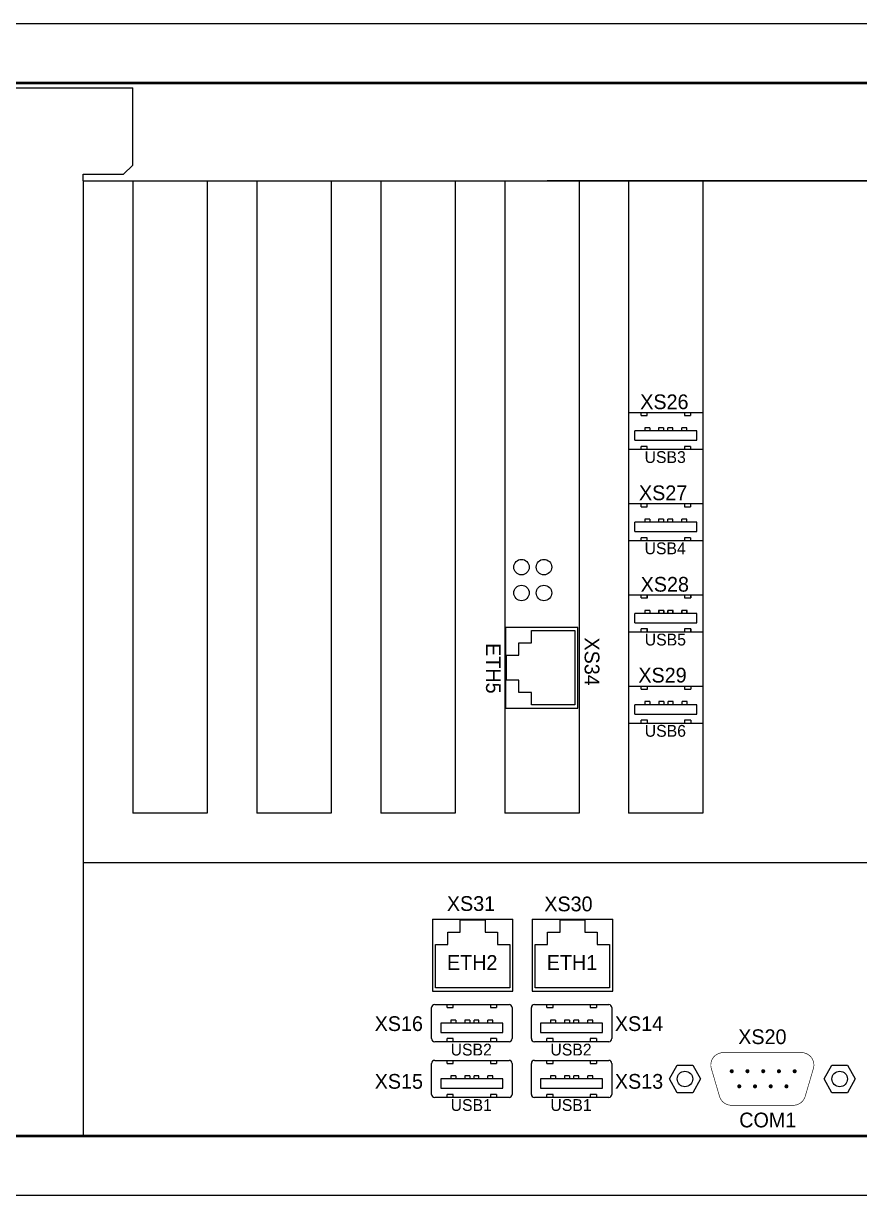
# Model space of a CAD drawing. Extents: x -2364 to 9601, y -871 to 1549.
# Drawn here: x 6019.7 to 6161.4, y -620.5 to -421.9 of the extents above; entities that cross this region are included whole.
import ezdxf

# ---------------------------------------------------------------- set-up
doc = ezdxf.new("R2010")
doc.units = 0
doc.layers.get('0').update_dxf_attribs({"linetype": 'CONTINUOUS'})
doc.layers.add('NRS', color=1, linetype='CONTINUOUS')

msp = doc.modelspace()

# ---------------------------------------------------------------- linework, layer by layer
at = {"color": 7, "lineweight": 13}
for p, q in [((6290.00172, -431.91984), (5842.57026, -431.91984)), ((6290.00172, -432.1299), (5842.57026, -432.1299)), ((5903.87838, -432.83398), (6038.2669, -432.83398)), ((6038.2669, -445.93783), (6038.2669, -432.83398)), ((6036.68887, -447.4732), (6038.2669, -445.93783)), ((6029.87117, -448.56369), (6029.87117, -447.4732)), ((6029.87117, -447.4732), (6036.68887, -447.4732)), ((6029.87117, -448.56369), (6291.89228, -448.56369)), ((6029.87117, -448.56369), (6029.87117, -555.69517)), ((6029.87117, -448.56369), (6029.87117, -555.69517)), ((6029.87117, -448.56369), (6029.87117, -610.26224)), ((6038.27364, -448.56369), (6038.27364, -555.69517)), ((6050.87734, -448.56369), (6050.87734, -555.69517)), ((6050.87734, -448.56369), (6050.87734, -555.69517)), ((6059.27981, -448.56369), (6059.27981, -555.69517)), ((6071.88352, -448.56369), (6071.88352, -555.69517)), ((6071.88352, -448.56369), (6071.88352, -555.69517)), ((6080.28598, -448.56369), (6080.28598, -555.69517)), ((6080.28598, -448.56369), (6080.28598, -555.69517)), ((6080.28598, -448.56369), (6080.28598, -555.69517)), ((6080.28598, -448.56369), (6080.28598, -555.69517)), ((6092.88969, -448.56369), (6092.88969, -555.69517)), ((6092.88969, -448.56369), (6092.88969, -555.69517)), ((6092.88969, -448.56369), (6092.88969, -555.69517)), ((6092.88969, -448.56369), (6092.88969, -555.69517)), ((6092.88969, -448.56369), (6092.88969, -555.69517)), ((6092.88969, -448.56369), (6092.88969, -555.69517)), ((6092.88969, -448.56369), (6092.88969, -555.69517)), ((6092.88969, -448.56369), (6092.88969, -555.69517)), ((6101.29216, -448.56369), (6101.29216, -555.69517)), ((6101.29216, -448.56369), (6101.29216, -555.69517)), ((6101.29216, -448.56369), (6101.29216, -555.69517)), ((6267.84423, -448.56369), (6108.49754, -448.56369)), ((6113.89586, -448.56369), (6113.89586, -555.69517)), ((6113.89586, -448.56369), (6113.89586, -555.69517)), ((6113.89586, -448.56369), (6113.89586, -555.69517)), ((6113.89586, -448.56369), (6113.89586, -555.69517)), ((6113.89586, -448.56369), (6113.89586, -555.69517)), ((6113.89586, -448.56369), (6113.89586, -555.69517)), ((6122.29833, -448.56369), (6122.29833, -555.69517)), ((6134.90203, -448.56369), (6134.90203, -555.69517)), ((6122.29731, -487.80507), (6134.90203, -487.80507)), ((6124.3981, -488.33026), (6124.3981, -487.80507)), ((6124.3981, -488.33026), (6125.44849, -488.33026)), ((6125.44849, -488.33026), (6125.44849, -487.80507)), ((6131.75085, -487.80507), (6131.75085, -488.33026)), ((6131.75085, -488.33026), (6132.80124, -488.33026)), ((6132.80124, -487.80507), (6132.80124, -488.33026)), ((6133.85164, -490.95624), (6123.34771, -490.95624)), ((6125.86865, -490.43105), (6125.02834, -490.43105)), ((6125.02834, -490.43105), (6125.02834, -490.95624)), ((6125.86865, -490.43105), (6125.86865, -490.95624)), ((6128.23203, -490.43105), (6127.39172, -490.43105)), ((6127.39172, -490.43105), (6127.39172, -490.95624)), ((6128.23203, -490.43105), (6128.23203, -490.95624)), ((6128.96731, -490.95624), (6128.96731, -490.43105)), ((6129.80762, -490.43105), (6128.96731, -490.43105)), ((6129.80762, -490.95624), (6129.80762, -490.43105)), ((6131.33069, -490.95624), (6131.33069, -490.43105)), ((6132.17101, -490.43105), (6131.33069, -490.43105)), ((6132.17101, -490.95624), (6132.17101, -490.43105)), ((6133.85164, -492.53183), (6133.85164, -490.95624)), ((6134.90203, -494.10742), (6122.29731, -494.10742)), ((6123.34771, -492.53183), (6133.85164, -492.53183)), ((6124.3981, -494.10742), (6124.3981, -493.58223)), ((6125.44849, -493.58223), (6124.3981, -493.58223)), ((6125.44849, -494.10742), (6125.44849, -493.58223)), ((6132.80124, -493.58223), (6131.75085, -493.58223)), ((6131.75085, -493.58223), (6131.75085, -494.10742)), ((6132.80124, -493.58223), (6132.80124, -494.10742)), ((6122.29731, -503.26346), (6134.90203, -503.26346)), ((6122.29731, -503.26346), (6134.90203, -503.26346)), ((6124.3981, -503.78866), (6124.3981, -503.26346)), ((6124.3981, -503.78866), (6124.3981, -503.26346)), ((6124.3981, -503.78866), (6125.44849, -503.78866)), ((6124.3981, -503.78866), (6125.44849, -503.78866)), ((6125.44849, -503.78866), (6125.44849, -503.26346)), ((6125.44849, -503.78866), (6125.44849, -503.26346)), ((6131.75085, -503.26346), (6131.75085, -503.78866)), ((6131.75085, -503.26346), (6131.75085, -503.78866)), ((6131.75085, -503.78866), (6132.80124, -503.78866)), ((6131.75085, -503.78866), (6132.80124, -503.78866)), ((6132.80124, -503.26346), (6132.80124, -503.78866)), ((6132.80124, -503.26346), (6132.80124, -503.78866)), ((6125.86865, -505.88944), (6125.02834, -505.88944)), ((6125.02834, -505.88944), (6125.02834, -506.41464)), ((6125.86865, -505.88944), (6125.02834, -505.88944)), ((6125.02834, -505.88944), (6125.02834, -506.41464)), ((6125.86865, -505.88944), (6125.86865, -506.41464)), ((6125.86865, -505.88944), (6125.86865, -506.41464)), ((6128.23203, -505.88944), (6127.39172, -505.88944)), ((6127.39172, -505.88944), (6127.39172, -506.41464)), ((6128.23203, -505.88944), (6127.39172, -505.88944)), ((6127.39172, -505.88944), (6127.39172, -506.41464)), ((6128.23203, -505.88944), (6128.23203, -506.41464)), ((6128.23203, -505.88944), (6128.23203, -506.41464)), ((6128.96731, -506.41464), (6128.96731, -505.88944)), ((6129.80762, -505.88944), (6128.96731, -505.88944)), ((6128.96731, -506.41464), (6128.96731, -505.88944)), ((6129.80762, -505.88944), (6128.96731, -505.88944)), ((6129.80762, -506.41464), (6129.80762, -505.88944)), ((6129.80762, -506.41464), (6129.80762, -505.88944)), ((6131.33069, -506.41464), (6131.33069, -505.88944)), ((6132.17101, -505.88944), (6131.33069, -505.88944)), ((6131.33069, -506.41464), (6131.33069, -505.88944)), ((6132.17101, -505.88944), (6131.33069, -505.88944)), ((6132.17101, -506.41464), (6132.17101, -505.88944)), ((6132.17101, -506.41464), (6132.17101, -505.88944)), ((6133.85164, -506.41464), (6123.34771, -506.41464)), ((6133.85164, -506.41464), (6123.34771, -506.41464)), ((6123.34771, -507.99023), (6133.85164, -507.99023)), ((6123.34771, -507.99023), (6133.85164, -507.99023)), ((6133.85164, -507.99023), (6133.85164, -506.41464)), ((6133.85164, -507.99023), (6133.85164, -506.41464)), ((6134.90203, -509.56582), (6122.29731, -509.56582)), ((6134.90203, -509.56582), (6122.29731, -509.56582)), ((6124.3981, -509.56582), (6124.3981, -509.04062)), ((6125.44849, -509.04062), (6124.3981, -509.04062)), ((6124.3981, -509.56582), (6124.3981, -509.04062)), ((6125.44849, -509.04062), (6124.3981, -509.04062)), ((6125.44849, -509.56582), (6125.44849, -509.04062)), ((6125.44849, -509.56582), (6125.44849, -509.04062)), ((6132.80124, -509.04062), (6131.75085, -509.04062)), ((6131.75085, -509.04062), (6131.75085, -509.56582)), ((6132.80124, -509.04062), (6131.75085, -509.04062)), ((6131.75085, -509.04062), (6131.75085, -509.56582)), ((6132.80124, -509.04062), (6132.80124, -509.56582)), ((6132.80124, -509.04062), (6132.80124, -509.56582)), ((6122.29731, -518.72185), (6134.90203, -518.72185)), ((6122.32782, -518.72185), (6134.93253, -518.72185)), ((6124.3981, -519.24705), (6124.3981, -518.72185)), ((6124.3981, -519.24705), (6125.44849, -519.24705)), ((6124.4286, -519.24705), (6124.4286, -518.72185)), ((6124.4286, -519.24705), (6125.479, -519.24705)), ((6125.44849, -519.24705), (6125.44849, -518.72185)), ((6125.479, -519.24705), (6125.479, -518.72185)), ((6131.75085, -518.72185), (6131.75085, -519.24705)), ((6131.75085, -519.24705), (6132.80124, -519.24705)), ((6131.78135, -518.72185), (6131.78135, -519.24705)), ((6131.78135, -519.24705), (6132.83175, -519.24705)), ((6132.80124, -518.72185), (6132.80124, -519.24705)), ((6132.83175, -518.72185), (6132.83175, -519.24705)), ((6133.85164, -521.87303), (6123.34771, -521.87303)), ((6133.88214, -521.87303), (6123.37821, -521.87303)), ((6125.86865, -521.34783), (6125.02834, -521.34783)), ((6125.02834, -521.34783), (6125.02834, -521.87303)), ((6125.89915, -521.34783), (6125.05884, -521.34783)), ((6125.05884, -521.34783), (6125.05884, -521.87303)), ((6125.86865, -521.34783), (6125.86865, -521.87303)), ((6125.89915, -521.34783), (6125.89915, -521.87303)), ((6128.23203, -521.34783), (6127.39172, -521.34783)), ((6127.39172, -521.34783), (6127.39172, -521.87303)), ((6128.26254, -521.34783), (6127.42222, -521.34783)), ((6127.42222, -521.34783), (6127.42222, -521.87303)), ((6128.23203, -521.34783), (6128.23203, -521.87303)), ((6128.26254, -521.34783), (6128.26254, -521.87303)), ((6128.96731, -521.87303), (6128.96731, -521.34783)), ((6129.80762, -521.34783), (6128.96731, -521.34783)), ((6128.99781, -521.87303), (6128.99781, -521.34783)), ((6129.83813, -521.34783), (6128.99781, -521.34783)), ((6129.80762, -521.87303), (6129.80762, -521.34783)), ((6129.83813, -521.87303), (6129.83813, -521.34783)), ((6131.33069, -521.87303), (6131.33069, -521.34783)), ((6132.17101, -521.34783), (6131.33069, -521.34783)), ((6131.3612, -521.87303), (6131.3612, -521.34783)), ((6132.20151, -521.34783), (6131.3612, -521.34783)), ((6132.17101, -521.87303), (6132.17101, -521.34783)), ((6132.20151, -521.87303), (6132.20151, -521.34783)), ((6133.85164, -523.44862), (6133.85164, -521.87303)), ((6133.88214, -523.44862), (6133.88214, -521.87303)), ((6123.34771, -523.44862), (6133.85164, -523.44862)), ((6123.37821, -523.44862), (6133.88214, -523.44862)), ((6113.69189, -524.23339), (6101.49612, -524.23339)), ((6101.49612, -537.8874), (6101.49612, -524.23339)), ((6105.81458, -524.75854), (6113.16674, -524.75854)), ((6105.81458, -526.85916), (6105.81458, -524.75854)), ((6113.16674, -524.75854), (6113.16674, -537.36224)), ((6113.69189, -537.8874), (6113.69189, -524.23339)), ((6134.90203, -525.02421), (6122.29731, -525.02421)), ((6134.93253, -525.02421), (6122.32782, -525.02421)), ((6124.3981, -525.02421), (6124.3981, -524.49901)), ((6125.44849, -524.49901), (6124.3981, -524.49901)), ((6124.4286, -525.02421), (6124.4286, -524.49901)), ((6125.479, -524.49901), (6124.4286, -524.49901)), ((6125.44849, -525.02421), (6125.44849, -524.49901)), ((6125.479, -525.02421), (6125.479, -524.49901)), ((6132.80124, -524.49901), (6131.75085, -524.49901)), ((6131.75085, -524.49901), (6131.75085, -525.02421)), ((6132.83175, -524.49901), (6131.78135, -524.49901)), ((6131.78135, -524.49901), (6131.78135, -525.02421)), ((6132.80124, -524.49901), (6132.80124, -525.02421)), ((6132.83175, -524.49901), (6132.83175, -525.02421)), ((6103.71396, -528.95977), (6103.71396, -526.85916)), ((6103.71396, -526.85916), (6105.81458, -526.85916)), ((6101.61334, -533.16101), (6101.61334, -528.95977)), ((6101.61334, -528.95977), (6103.71396, -528.95977)), ((6103.71396, -533.16101), (6101.61334, -533.16101)), ((6103.71396, -535.26163), (6103.71396, -533.16101)), ((6105.81458, -535.26163), (6103.71396, -535.26163)), ((6105.81458, -537.36224), (6105.81458, -535.26163)), ((6122.32782, -534.18025), (6134.93253, -534.18025)), ((6124.4286, -534.70544), (6124.4286, -534.18025)), ((6124.4286, -534.70544), (6125.479, -534.70544)), ((6125.479, -534.70544), (6125.479, -534.18025)), ((6131.78135, -534.18025), (6131.78135, -534.70544)), ((6131.78135, -534.70544), (6132.83175, -534.70544)), ((6132.83175, -534.18025), (6132.83175, -534.70544)), ((6101.49612, -537.8874), (6113.69189, -537.8874)), ((6113.16674, -537.36224), (6105.81458, -537.36224)), ((6133.88214, -537.33142), (6123.37821, -537.33142)), ((6125.89915, -536.80623), (6125.05884, -536.80623)), ((6125.05884, -536.80623), (6125.05884, -537.33142)), ((6125.89915, -536.80623), (6125.89915, -537.33142)), ((6128.26254, -536.80623), (6127.42222, -536.80623)), ((6127.42222, -536.80623), (6127.42222, -537.33142)), ((6128.26254, -536.80623), (6128.26254, -537.33142)), ((6128.99781, -537.33142), (6128.99781, -536.80623)), ((6129.83813, -536.80623), (6128.99781, -536.80623)), ((6129.83813, -537.33142), (6129.83813, -536.80623)), ((6131.3612, -537.33142), (6131.3612, -536.80623)), ((6132.20151, -536.80623), (6131.3612, -536.80623)), ((6132.20151, -537.33142), (6132.20151, -536.80623)), ((6133.88214, -538.90701), (6133.88214, -537.33142)), ((6123.37821, -538.90701), (6133.88214, -538.90701)), ((6124.4286, -540.4826), (6124.4286, -539.95741)), ((6125.479, -539.95741), (6124.4286, -539.95741)), ((6125.479, -540.4826), (6125.479, -539.95741)), ((6132.83175, -539.95741), (6131.78135, -539.95741)), ((6131.78135, -539.95741), (6131.78135, -540.4826)), ((6132.83175, -539.95741), (6132.83175, -540.4826)), ((6134.93253, -540.4826), (6122.32782, -540.4826)), ((6050.87734, -555.69517), (6038.27364, -555.69517)), ((6071.88352, -555.69517), (6059.27981, -555.69517)), ((6092.88969, -555.69517), (6080.28598, -555.69517)), ((6113.89586, -555.69517), (6101.29216, -555.69517)), ((6113.89586, -555.69517), (6101.29216, -555.69517)), ((6113.89586, -555.69517), (6101.29216, -555.69517)), ((6134.90203, -555.69517), (6122.29833, -555.69517)), ((6134.90203, -555.69517), (6122.29833, -555.69517)), ((6134.90203, -555.69517), (6122.29833, -555.69517)), ((6291.89228, -564.09764), (6029.87117, -564.09764)), ((6089.03671, -573.63147), (6089.03671, -585.82723)), ((6089.03671, -573.63147), (6102.69072, -573.63147)), ((6093.76309, -573.74869), (6097.96433, -573.74869)), ((6093.76309, -575.8493), (6093.76309, -573.74869)), ((6097.96433, -573.74869), (6097.96433, -575.8493)), ((6102.69072, -585.82723), (6102.69072, -573.63147)), ((6105.94629, -573.63147), (6105.94629, -585.82723)), ((6105.94629, -573.63147), (6119.6003, -573.63147)), ((6110.67267, -575.8493), (6110.67267, -573.74869)), ((6110.67267, -573.74869), (6114.87391, -573.74869)), ((6114.87391, -573.74869), (6114.87391, -575.8493)), ((6119.6003, -585.82723), (6119.6003, -573.63147)), ((6091.66248, -577.94992), (6091.66248, -575.8493)), ((6091.66248, -575.8493), (6093.76309, -575.8493)), ((6097.96433, -575.8493), (6100.06495, -575.8493)), ((6100.06495, -575.8493), (6100.06495, -577.94992)), ((6108.57206, -575.8493), (6110.67267, -575.8493)), ((6108.57206, -577.94992), (6108.57206, -575.8493)), ((6114.87391, -575.8493), (6116.97453, -575.8493)), ((6116.97453, -575.8493), (6116.97453, -577.94992)), ((6089.56186, -585.30208), (6089.56186, -577.94992)), ((6089.56186, -577.94992), (6091.66248, -577.94992)), ((6100.06495, -577.94992), (6102.16556, -577.94992)), ((6102.16556, -577.94992), (6102.16556, -585.30208)), ((6106.47144, -577.94992), (6108.57206, -577.94992)), ((6106.47144, -585.30208), (6106.47144, -577.94992)), ((6116.97453, -577.94992), (6119.07514, -577.94992)), ((6119.07514, -577.94992), (6119.07514, -585.30208)), ((6102.16556, -585.30208), (6089.56186, -585.30208)), ((6119.07514, -585.30208), (6106.47144, -585.30208)), ((6089.03671, -585.82723), (6102.69072, -585.82723)), ((6105.94629, -585.82723), (6119.6003, -585.82723)), ((6088.90162, -593.89159), (6088.90162, -588.63963)), ((6089.42682, -588.11443), (6102.03154, -588.11443)), ((6091.52761, -588.63963), (6091.52761, -588.11443)), ((6091.52761, -588.63963), (6092.578, -588.63963)), ((6092.578, -588.63963), (6092.578, -588.11443)), ((6098.88036, -588.11443), (6098.88036, -588.63963)), ((6098.88036, -588.63963), (6099.93075, -588.63963)), ((6099.93075, -588.11443), (6099.93075, -588.63963)), ((6102.55673, -588.63963), (6102.55673, -593.89159)), ((6105.8112, -593.89159), (6105.8112, -588.63963)), ((6106.3364, -588.11443), (6118.94112, -588.11443)), ((6108.43719, -588.63963), (6108.43719, -588.11443)), ((6108.43719, -588.63963), (6109.48758, -588.63963)), ((6109.48758, -588.63963), (6109.48758, -588.11443)), ((6115.78994, -588.11443), (6115.78994, -588.63963)), ((6115.78994, -588.63963), (6116.84033, -588.63963)), ((6116.84033, -588.11443), (6116.84033, -588.63963)), ((6119.46631, -588.63963), (6119.46631, -593.89159)), ((6100.98114, -591.26561), (6090.47721, -591.26561)), ((6090.47721, -591.26561), (6090.47721, -592.8412)), ((6092.99816, -590.74041), (6092.15784, -590.74041)), ((6092.15784, -590.74041), (6092.15784, -591.26561)), ((6092.99816, -590.74041), (6092.99816, -591.26561)), ((6095.36154, -590.74041), (6094.52123, -590.74041)), ((6094.52123, -590.74041), (6094.52123, -591.26561)), ((6095.36154, -590.74041), (6095.36154, -591.26561)), ((6096.09682, -591.26561), (6096.09682, -590.74041)), ((6096.93713, -590.74041), (6096.09682, -590.74041)), ((6096.93713, -591.26561), (6096.93713, -590.74041)), ((6098.4602, -591.26561), (6098.4602, -590.74041)), ((6099.30052, -590.74041), (6098.4602, -590.74041)), ((6099.30052, -591.26561), (6099.30052, -590.74041)), ((6100.98114, -592.8412), (6100.98114, -591.26561)), ((6107.38679, -591.26561), (6107.38679, -592.8412)), ((6117.89072, -591.26561), (6107.38679, -591.26561)), ((6109.90774, -590.74041), (6109.06742, -590.74041)), ((6109.06742, -590.74041), (6109.06742, -591.26561)), ((6109.90774, -590.74041), (6109.90774, -591.26561)), ((6112.27112, -590.74041), (6111.43081, -590.74041)), ((6111.43081, -590.74041), (6111.43081, -591.26561)), ((6112.27112, -590.74041), (6112.27112, -591.26561)), ((6113.0064, -591.26561), (6113.0064, -590.74041)), ((6113.84671, -590.74041), (6113.0064, -590.74041)), ((6113.84671, -591.26561), (6113.84671, -590.74041)), ((6115.36978, -591.26561), (6115.36978, -590.74041)), ((6116.2101, -590.74041), (6115.36978, -590.74041)), ((6116.2101, -591.26561), (6116.2101, -590.74041)), ((6117.89072, -592.8412), (6117.89072, -591.26561)), ((6090.47721, -592.8412), (6100.98114, -592.8412)), ((6107.38679, -592.8412), (6117.89072, -592.8412)), ((6102.03154, -594.41679), (6089.42682, -594.41679)), ((6091.52761, -594.41679), (6091.52761, -593.89159)), ((6092.578, -593.89159), (6091.52761, -593.89159)), ((6092.578, -594.41679), (6092.578, -593.89159)), ((6099.93075, -593.89159), (6098.88036, -593.89159)), ((6098.88036, -593.89159), (6098.88036, -594.41679)), ((6099.93075, -593.89159), (6099.93075, -594.41679)), ((6118.94112, -594.41679), (6106.3364, -594.41679)), ((6108.43719, -594.41679), (6108.43719, -593.89159)), ((6109.48758, -593.89159), (6108.43719, -593.89159)), ((6109.48758, -594.41679), (6109.48758, -593.89159)), ((6115.78994, -593.89159), (6115.78994, -594.41679)), ((6116.84033, -593.89159), (6115.78994, -593.89159)), ((6116.84033, -593.89159), (6116.84033, -594.41679)), ((6089.42682, -597.56797), (6102.03154, -597.56797)), ((6091.52761, -598.09317), (6091.52761, -597.56797)), ((6092.578, -598.09317), (6092.578, -597.56797)), ((6098.88036, -597.56797), (6098.88036, -598.09317)), ((6099.93075, -597.56797), (6099.93075, -598.09317)), ((6106.3364, -597.56797), (6118.94112, -597.56797)), ((6108.43719, -598.09317), (6108.43719, -597.56797)), ((6109.48758, -598.09317), (6109.48758, -597.56797)), ((6115.78994, -597.56797), (6115.78994, -598.09317)), ((6116.84033, -597.56797), (6116.84033, -598.09317)), ((6088.90162, -603.34513), (6088.90162, -598.09317)), ((6091.52761, -598.09317), (6092.578, -598.09317)), ((6098.88036, -598.09317), (6099.93075, -598.09317)), ((6102.55673, -598.09317), (6102.55673, -603.34513)), ((6105.8112, -603.34513), (6105.8112, -598.09317)), ((6108.43719, -598.09317), (6109.48758, -598.09317)), ((6115.78994, -598.09317), (6116.84033, -598.09317)), ((6119.46631, -598.09317), (6119.46631, -603.34513)), ((6129.23039, -600.71915), (6130.54183, -598.35856)), ((6130.54183, -598.35856), (6133.1647, -598.35856)), ((6133.1647, -598.35856), (6134.47614, -600.71915)), ((6155.45914, -600.71915), (6156.77058, -598.35856)), ((6156.77058, -598.35856), (6159.39346, -598.35856)), ((6159.39346, -598.35856), (6160.70489, -600.71915)), ((6100.98114, -600.71915), (6090.47721, -600.71915)), ((6090.47721, -600.71915), (6090.47721, -602.29474)), ((6092.99816, -600.19395), (6092.15784, -600.19395)), ((6092.15784, -600.19395), (6092.15784, -600.71915)), ((6092.99816, -600.19395), (6092.99816, -600.71915)), ((6095.36154, -600.19395), (6094.52123, -600.19395)), ((6094.52123, -600.19395), (6094.52123, -600.71915)), ((6095.36154, -600.19395), (6095.36154, -600.71915)), ((6096.09682, -600.71915), (6096.09682, -600.19395)), ((6096.93713, -600.19395), (6096.09682, -600.19395)), ((6096.93713, -600.71915), (6096.93713, -600.19395)), ((6098.4602, -600.71915), (6098.4602, -600.19395)), ((6099.30052, -600.19395), (6098.4602, -600.19395)), ((6099.30052, -600.71915), (6099.30052, -600.19395)), ((6100.98114, -602.29474), (6100.98114, -600.71915)), ((6117.89072, -600.71915), (6107.38679, -600.71915)), ((6107.38679, -600.71915), (6107.38679, -602.29474)), ((6109.90774, -600.19395), (6109.06742, -600.19395)), ((6109.06742, -600.19395), (6109.06742, -600.71915)), ((6109.90774, -600.19395), (6109.90774, -600.71915)), ((6111.43081, -600.19395), (6111.43081, -600.71915)), ((6112.27112, -600.19395), (6111.43081, -600.19395)), ((6112.27112, -600.19395), (6112.27112, -600.71915)), ((6113.0064, -600.71915), (6113.0064, -600.19395)), ((6113.84671, -600.19395), (6113.0064, -600.19395)), ((6113.84671, -600.71915), (6113.84671, -600.19395)), ((6115.36978, -600.71915), (6115.36978, -600.19395)), ((6116.2101, -600.19395), (6115.36978, -600.19395)), ((6116.2101, -600.71915), (6116.2101, -600.19395)), ((6117.89072, -602.29474), (6117.89072, -600.71915)), ((6130.54183, -603.07974), (6129.23039, -600.71915)), ((6134.47614, -600.71915), (6133.1647, -603.07974)), ((6156.77058, -603.07974), (6155.45914, -600.71915)), ((6160.70489, -600.71915), (6159.39346, -603.07974)), ((6090.47721, -602.29474), (6100.98114, -602.29474)), ((6091.52761, -603.87033), (6091.52761, -603.34513)), ((6092.578, -603.34513), (6091.52761, -603.34513)), ((6092.578, -603.87033), (6092.578, -603.34513)), ((6099.93075, -603.34513), (6098.88036, -603.34513)), ((6098.88036, -603.34513), (6098.88036, -603.87033)), ((6099.93075, -603.34513), (6099.93075, -603.87033)), ((6107.38679, -602.29474), (6117.89072, -602.29474)), ((6108.43719, -603.87033), (6108.43719, -603.34513)), ((6109.48758, -603.34513), (6108.43719, -603.34513)), ((6109.48758, -603.87033), (6109.48758, -603.34513)), ((6116.84033, -603.34513), (6115.78994, -603.34513)), ((6115.78994, -603.34513), (6115.78994, -603.87033)), ((6116.84033, -603.34513), (6116.84033, -603.87033)), ((6133.1647, -603.07974), (6130.54183, -603.07974)), ((6159.39346, -603.07974), (6156.77058, -603.07974)), ((6102.03154, -603.87033), (6089.42682, -603.87033)), ((6118.94112, -603.87033), (6106.3364, -603.87033)), ((5842.57026, -610.26224), (6290.00172, -610.26224)), ((5842.57026, -610.4723), (6290.00172, -610.4723))]:
    msp.add_line(p, q, dxfattribs=at)
for p, q in [((6123.34771, -492.53183), (6123.34771, -490.95624)), ((6123.34771, -507.99023), (6123.34771, -506.41464)), ((6123.34771, -507.99023), (6123.34771, -506.41464)), ((6123.34771, -523.44862), (6123.34771, -521.87303)), ((6123.37821, -523.44862), (6123.37821, -521.87303)), ((6123.37821, -538.90701), (6123.37821, -537.33142))]:
    msp.add_line(p, q)
msp.add_lwpolyline([(5830.46964, -421.91984), (6302.10234, -421.91984), (6302.10234, -620.4723), (5830.46964, -620.4723)], close=True, dxfattribs=at)
for points, const_width in [([(6138.32961, -596.26026), (6151.60567, -596.26026, -0.500705616), (6153.61871, -598.95063), (6152.23013, -603.67181, -0.332706414), (6150.21709, -605.17804), (6139.7182, -605.17804, -0.332706414), (6137.70516, -603.67181), (6136.31658, -598.95063, -0.500705616)], 0.10492), ([(6139.77572, -599.58005, 1), (6139.77572, -599.23768, 1)], 0.34237), ([(6142.4435, -599.58005, 1), (6142.4435, -599.23768, 1)], 0.34237), ([(6145.11128, -599.58005, 1), (6145.11128, -599.23768, 1)], 0.34237), ([(6147.77907, -599.58005, 1), (6147.77907, -599.23768, 1)], 0.34237), ([(6150.44685, -599.58005, 1), (6150.44685, -599.23768, 1)], 0.34237), ([(6141.05388, -602.14384, 1), (6141.05388, -601.80147, 1)], 0.34237), ([(6143.72166, -602.14384, 1), (6143.72166, -601.80147, 1)], 0.34237), ([(6146.38944, -602.14384, 1), (6146.38944, -601.80147, 1)], 0.34237), ([(6149.05723, -602.14384, 1), (6149.05723, -601.80147, 1)], 0.34237)]:
    msp.add_lwpolyline(points, format="xyb", close=True, dxfattribs=dict(at, const_width=const_width))
for centre in [(6104.1431, -514.01913), (6107.94965, -514.01913), (6104.1431, -518.39292), (6107.94965, -518.39292), (6131.85327, -600.71915), (6158.08202, -600.71915)]:
    msp.add_circle(centre, 1.31144, dxfattribs=at)
for centre, start, end in [((6089.42682, -588.63963), 90, 180), ((6102.03154, -588.63963), 0, 90), ((6106.3364, -588.63963), 90, 180), ((6118.94112, -588.63963), 0, 90), ((6089.42682, -593.89159), 180, 270), ((6102.03154, -593.89159), 270, 0), ((6106.3364, -593.89159), 180, 270), ((6118.94112, -593.89159), 270, 0), ((6089.42682, -598.09317), 90, 180), ((6102.03154, -598.09317), 0, 90), ((6106.3364, -598.09317), 90, 180), ((6118.94112, -598.09317), 0, 90), ((6089.42682, -603.34513), 180, 270), ((6102.03154, -603.34513), 270, 0), ((6106.3364, -603.34513), 180, 270), ((6118.94112, -603.34513), 270, 0)]:
    msp.add_arc(centre, 0.5252, start, end, dxfattribs=at)

# ---------------------------------------------------------------- texts
at = {"layer": 'NRS', "color": 7, "lineweight": 13}
for s, height, p in [('XS26', 2.5, (6124.26995, -487.26284)), ('USB3', 2, (6125.00262, -496.37674)), ('XS27', 2.5, (6124.05759, -502.68309)), ('USB4', 2, (6125.00262, -511.83513)), ('XS28', 2.5, (6124.34073, -518.17408)), ('USB5', 2, (6125.03312, -527.29353)), ('XS29', 2.5, (6123.95751, -533.56324)), ('USB6', 2, (6125.03312, -542.75192)), ('XS31', 2.5, (6091.49462, -572.25707)), ('XS30', 2.5, (6108.00944, -572.32281)), ('ETH2', 2.5, (6091.51815, -582.24546)), ('ETH1', 2.5, (6108.42773, -582.24546)), ('XS16', 2.5, (6079.2555, -592.60033)), ('XS14', 2.5, (6119.9655, -592.60033)), ('XS20', 2.5, (6140.88, -594.81772)), ('USB2', 2, (6092.12826, -596.74462)), ('USB2', 2, (6109.03784, -596.74462)), ('XS15', 2.5, (6079.26516, -602.38038)), ('XS13', 2.5, (6119.97516, -602.38038)), ('USB1', 2, (6092.13213, -606.13965)), ('USB1', 2, (6109.04171, -606.13965)), ('COM1', 2.5, (6141.05314, -608.92203))]:
    msp.add_text(s, height=height, dxfattribs=at).set_placement(p)
for s, p in [('XS34', (6114.84687, -525.9334)), ('ETH5', (6098.12598, -526.89617))]:
    msp.add_text(s, height=2.5, rotation=270, dxfattribs=at).set_placement(p)

doc.saveas('drawing.dxf')
